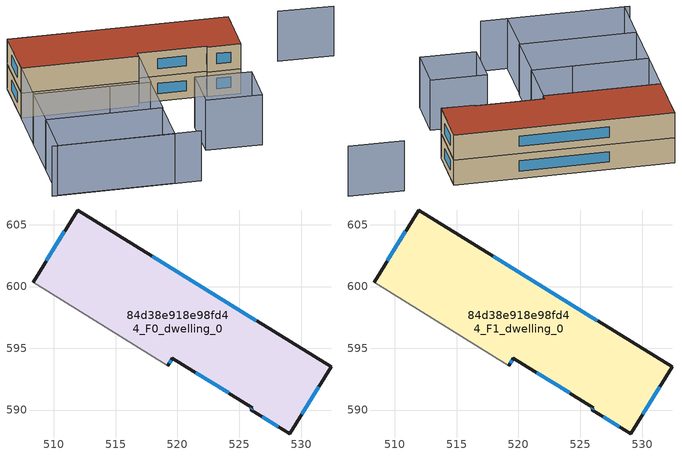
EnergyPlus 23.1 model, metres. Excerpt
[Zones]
84d38e918e98fd44_F0_dwelling_0
 floor ground (EU_floor_Construction): 532.43,593.49 529.07,588.08 525.93,590.03 526.04,590.21 519.59,594.21 519.22,593.61 508.31,600.36 511.92,606.18 z0
 wall outside (EU_wall_Construction): 519.22,593.61 519.59,594.21 526.04,590.21 525.93,590.03 529.07,588.08 532.43,593.49 511.92,606.18 508.31,600.36 z0:3
 wall adiabatic (EU_wall_Construction): 508.31,600.36 519.22,593.61 z0:3
 window (EU_Window_Construction): 521.49,593.03 524.14,591.39 / 519.33,593.78 519.48,594.03 / 510.85,604.46 509.37,602.07 / 526.38,597.23 517.96,602.43 / 530.06,589.67 531.44,591.89 / 526.86,589.45 528.15,588.65 / 526.01,590.15 525.97,590.08 z0.88:2.12
84d38e918e98fd44_F1_dwelling_0
 floor to 84d38e918e98fd44_F0_dwelling_0 (EU_floor_Construction): 532.43,593.49 529.07,588.08 525.93,590.03 526.04,590.21 519.59,594.21 519.22,593.61 508.31,600.36 511.92,606.18 z3
 wall outside (EU_wall_Construction): 519.22,593.61 519.59,594.21 526.04,590.21 525.93,590.03 529.07,588.08 532.43,593.49 511.92,606.18 508.31,600.36 z3:6
 wall adiabatic (EU_wall_Construction): 508.31,600.36 519.22,593.61 z3:6
 window (EU_Window_Construction): 521.49,593.03 524.14,591.39 / 519.33,593.78 519.48,594.03 / 510.85,604.46 509.37,602.07 / 526.38,597.23 517.96,602.43 / 530.06,589.67 531.44,591.89 / 526.86,589.45 528.15,588.65 / 526.01,590.15 525.97,590.08 z3.88:5.12
 roof outside (EU_roof_Construction): 529.07,588.08 532.43,593.49 511.92,606.18 508.31,600.36 519.22,593.61 519.59,594.21 526.04,590.21 525.93,590.03 z6
shading: 498.12,585.16 511.98,576.59 / 537.1,590.68 542.24,587.42 / 501.87,590 512.72,583.29 / 512.72,583.29 509.51,578.11 / 509.51,578.11 498.66,584.82 / 498.66,584.82 501.87,590 / 505.08,595.19 515.95,588.46 / 515.95,588.46 512.74,583.28 / 512.74,583.28 501.87,590 / 501.87,590 505.08,595.19 / 522.46,577.98 517.22,581.3 / 517.22,581.3 520.16,585.94 / 520.16,585.94 525.4,582.62 / 525.4,582.62 522.46,577.98 / 508.29,600.36 519.22,593.61 / 519.22,593.61 516.01,588.42 / 516.01,588.42 505.09,595.18 / 505.09,595.18 508.29,600.36 z0:6
[Building]
EU S2 Campaign: North Axis=0; Terrain=City; Solar Distribution=FullExterior
[Site:Location]
Montreal-Trudeau.Intl.AP: Latitude=45.4667; Longitude=-73.75; Time Zone=-5; Elevation=36
[SizingPeriod:WeatherFileDays]
AnnualSizingPeriod: Begin Month=1; Begin Day of Month=1; End Month=12; End Day of Month=31; Day of Week for Start Day=Monday; Use Weather File Daylight Saving Period=No; Use Weather File Rain and Snow Indicators=No
[MATERIAL]
EU_InternalMass_Material: Roughness=MediumRough; Thickness=0.1; Conductivity=1; Density=1800; Specific Heat=900; Thermal Absorptance=0.9; Solar Absorptance=0.7; Visible Absorptance=0.7
[MATERIAL:NOMASS] Roughness=MediumRough; Thermal Absorptance=0.9; Solar Absorptance=0.7; Visible Absorptance=0.7
Name | Thermal Resistance
EU_wall_NoMass | 1.609
EU_roof_NoMass | 2.744
EU_floor_NoMass | 1.35572
[WINDOWMATERIAL:SIMPLEGLAZINGSYSTEM]
EU_Window_SimpleGlazing: UFactor=2.99806; Solar Heat Gain Coefficient=0.8; Visible Transmittance=0.8
[CONSTRUCTION]
EU_wall_Construction: EU_wall_NoMass
EU_roof_Construction: EU_roof_NoMass
EU_floor_Construction: EU_floor_NoMass
EU_Window_Construction: EU_Window_SimpleGlazing
EU_InternalMass_Construction: EU_InternalMass_Material
[ZONE] Type=1; Multiplier=1; Ceiling Height=autocalculate; Volume=474.097; Floor Area=autocalculate; Part of Total Floor Area=Yes
84d38e918e98fd44_F0_dwelling_0; 84d38e918e98fd44_F1_dwelling_0
[INTERNALMASS] Construction=EU_InternalMass_Construction; Surface Area=158.032
Name | Zone or ZoneList
84d38e918e98fd44_F0_dwelling_0_EU_InternalMass | 84d38e918e98fd44_F0_dwelling_0
84d38e918e98fd44_F1_dwelling_0_EU_InternalMass | 84d38e918e98fd44_F1_dwelling_0
[OTHEREQUIPMENT] Fuel Type=Electricity; Design Level Calculation Method=Watts/Area; Power per Zone Floor Area=1; Fraction Latent=0; Fraction Radiant=0; Fraction Lost=0; Carbon Dioxide Generation Rate=0; EndUse Subcategory=EU_Step8_InternalGains
Name | Zone or ZoneList or Space or SpaceList | Schedule
EU_Step8_InternalGain_84d38e918e98fd44_F0_dwelling_0_f000 | 84d38e918e98fd44_F0_dwelling_0 | EU_Step8_GainSchedule_84d38e918e98fd44_F0_dwelling_0_f000
EU_Step8_InternalGain_84d38e918e98fd44_F1_dwelling_0_f000 | 84d38e918e98fd44_F1_dwelling_0 | EU_Step8_GainSchedule_84d38e918e98fd44_F1_dwelling_0_f000
[ZONEVENTILATION:DESIGNFLOWRATE] Schedule=EU_AlwaysOn; Design Flow Rate Calculation Method=AirChanges/Hour; Air Changes per Hour=0.684414; Ventilation Type=Natural; Fan Pressure Rise=0; Fan Total Efficiency=1; Constant Term Coefficient=1; Temperature Term Coefficient=0; Velocity Term Coefficient=0; Velocity Squared Term Coefficient=0; Minimum Indoor Temperature=-100; Maximum Indoor Temperature=100; Delta Temperature=-100; Minimum Outdoor Temperature=-100; Maximum Outdoor Temperature=100; Maximum Wind Speed=40
Name | Zone or ZoneList or Space or SpaceList
EU_ConstantAir_84d38e918e98fd44_F0_dwelling_0 | 84d38e918e98fd44_F0_dwelling_0
EU_ConstantAir_84d38e918e98fd44_F1_dwelling_0 | 84d38e918e98fd44_F1_dwelling_0
[HVACTEMPLATE:THERMOSTAT] Constant Heating Setpoint=20; Constant Cooling Setpoint=50
EU_HeatOnly_84d38e918e98fd44_F0_dwelling_0; EU_HeatOnly_84d38e918e98fd44_F1_dwelling_0
[HVACTEMPLATE:ZONE:IDEALLOADSAIRSYSTEM] System Availability Schedule=EU_AlwaysOn; Maximum Heating Supply Air Temperature=50; Minimum Cooling Supply Air Temperature=13; Maximum Heating Supply Air Humidity Ratio=0.0156; Minimum Cooling Supply Air Humidity Ratio=0.0077; Heating Limit=NoLimit; Cooling Limit=NoLimit; Heating Availability Schedule=EU_AlwaysOn; Cooling Availability Schedule=EU_CoolingOff; Dehumidification Control Type=ConstantSensibleHeatRatio; Cooling Sensible Heat Ratio=0.7; Dehumidification Setpoint=60; Humidification Control Type=None; Humidification Setpoint=30; Outdoor Air Method=None; Outdoor Air Flow Rate per Person=0.00944; Outdoor Air Flow Rate per Zone Floor Area=0; Outdoor Air Flow Rate per Zone=0; Demand Controlled Ventilation Type=None; Outdoor Air Economizer Type=NoEconomizer; Heat Recovery Type=None; Sensible Heat Recovery Effectiveness=0.7; Latent Heat Recovery Effectiveness=0.65
Name | Template Thermostat
84d38e918e98fd44_F0_dwelling_0 | EU_HeatOnly_84d38e918e98fd44_F0_dwelling_0
84d38e918e98fd44_F1_dwelling_0 | EU_HeatOnly_84d38e918e98fd44_F1_dwelling_0
[SIZING:ZONE] Zone Cooling Design Supply Air Temperature Input Method=SupplyAirTemperature; Zone Cooling Design Supply Air Temperature=13; Zone Heating Design Supply Air Temperature Input Method=SupplyAirTemperature; Zone Heating Design Supply Air Temperature=50; Zone Cooling Design Supply Air Humidity Ratio=0.008; Zone Heating Design Supply Air Humidity Ratio=0.008; Cooling Design Air Flow Method=DesignDay; Cooling Design Air Flow Rate=0; Cooling Minimum Air Flow per Zone Floor Area=0.000762; Cooling Minimum Air Flow=0; Cooling Minimum Air Flow Fraction=0.2; Heating Design Air Flow Method=DesignDay; Heating Design Air Flow Rate=0; Heating Maximum Air Flow per Zone Floor Area=0.002032; Heating Maximum Air Flow=0.141576; Heating Maximum Air Flow Fraction=0.3; Account for Dedicated Outdoor Air System=No; Dedicated Outdoor Air System Control Strategy=NeutralSupplyAir; Dedicated Outdoor Air Low Setpoint Temperature for Design=autosize; Dedicated Outdoor Air High Setpoint Temperature for Design=autosize; Zone Load Sizing Method=Sensible Load Only No Latent Load; Zone Latent Cooling Design Supply Air Humidity Ratio Input Method=HumidityRatioDifference; Zone Cooling Design Supply Air Humidity Ratio Difference=0.005; Zone Latent Heating Design Supply Air Humidity Ratio Input Method=HumidityRatioDifference; Zone Humidification Design Supply Air Humidity Ratio Difference=0.005
84d38e918e98fd44_F0_dwelling_0; 84d38e918e98fd44_F1_dwelling_0
[SCHEDULE:CONSTANT]
Name | Hourly Value
EU_AlwaysOn | 1
EU_CoolingOff | 0
[SCHEDULE:FILE] Column Number=1; Rows to Skip at Top=0; Number of Hours of Data=8760; Column Separator=Comma; Interpolate to Timestep=No; Minutes per Item=60; Adjust Schedule for Daylight Savings=Yes
Name | File
EU_Step8_GainSchedule_84d38e918e98fd44_F0_dwelling_0_f000 | ../../schedules/84d38e918e98fd44/84d38e918e98fd44_F0_dwelling_0_f000_gain.csv
EU_Step8_GainSchedule_84d38e918e98fd44_F1_dwelling_0_f000 | ../../schedules/84d38e918e98fd44/84d38e918e98fd44_F1_dwelling_0_f000_gain.csv
